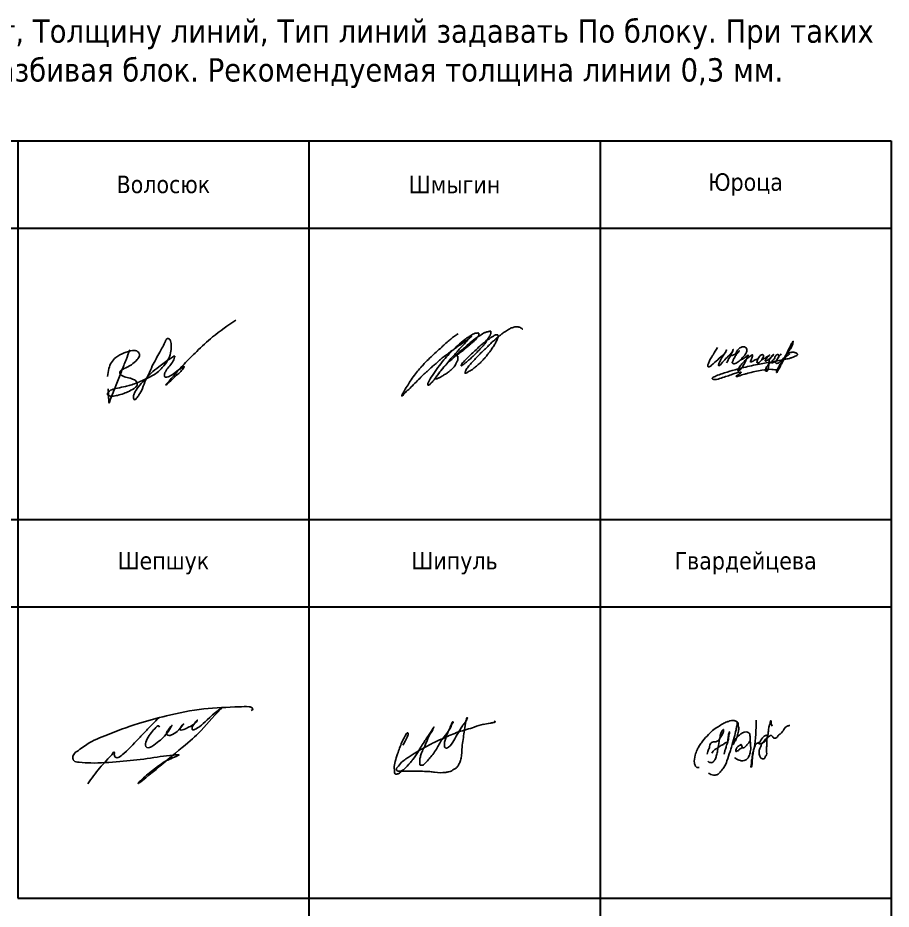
# Model space of a CAD drawing. Header units: millimetres. Extents: x 14 to 314, y 70 to 546.
# Drawn here: x 163.9 to 313.9, y 392.7 to 545.7 of the extents above; entities that cross this region are included whole.
import ezdxf

# ---------------------------------------------------------------- set-up
doc = ezdxf.new("R2010")
doc.units = ezdxf.units.MM
doc.layers.get('0').update_dxf_attribs({"lineweight": 30})
doc.layers.add('Подписи', color=143, linetype='Continuous', lineweight=25)
doc.styles.add('comments', font='tahoma.ttf')

# ---------------------------------------------------------------- blocks, each defined once
blk = doc.blocks.new('venia_sign')
at = {"color": 0, "linetype": 'ByBlock', "lineweight": -2}
for points in [[(0.2748528497926372, -9.956409983479546), (0.4793157763728004, -8.570452905043282), (0.9329674114745785, -7.561322891859447), (1.69355931278335, -6.696331983332641), (3.137578151858065, -5.891582399688957), (4.543260900961855, -5.514755334436416), (5.150259988730909, -5.540303061005773), (5.559185841891008, -5.795778943684525), (5.738090000586567, -6.440855409146877), (5.329165178354401, -7.066771598312641), (4.351268079913211, -7.949957439346974), (3.092544122433196, -8.607808113847511), (2.44720791376551, -9.035729940731528), (2.424329558776094, -9.060382165719886), (2.390367696464978, -9.14100911732561), (2.364896557463567, -9.283167745899334), (2.407348112156455, -9.527170835737081), (2.708760542230834, -9.79239212674014), (3.173129705201859, -10.0161983712697), (4.071340190122442, -10.240661547461), (4.562029976797135, -10.4069302595255), (5.123412560800602, -10.72284039754385), (5.331331158159514, -11.05953447032374), (5.348015697504593, -11.45193012445117), (5.069404302816679, -11.8135647806435), (4.000150485479821, -12.47578647096879), (3.031247203230237, -12.87898761367029), (1.952985136709344, -13.19932408807432), (1.083882904903362, -13.33649556807546), (0.451807523570892, -13.26998780664684), (0.3353734801838755, -13.21179403402715), (0.2605219191551669, -13.08709249997872), (0.2605219191551669, -12.87094331259624), (0.6056683784000825, -12.45942818108591), (0.9802189671062251, -12.22573476929455), (1.944964516584264, -11.95554776643615), (3.338023551879246, -11.65626422302154), (4.146264947041914, -11.46344233319184), (5.160910506277446, -11.11012166580832), (6.268264331064643, -10.63907815314445), (7.550091385845803, -10.02724934483325), (8.80176585741117, -9.283197480700949), (9.659642313826112, -8.41275403938215), (10.56149712935633, -7.226916324276146), (11.08601681955349, -5.92754145583541), (11.1772374559481, -4.719351468063962), (11.0746137245402, -3.853101325267801), (10.80095181535614, -3.476966458534605), (10.64461570231094, -3.43339598470385), (10.46213731611226, -3.492236316380115), (10.18547746819797, -3.89234918876474), (9.24277419107159, -5.777454699365592), (7.946189401445849, -8.153775673686084), (7.281132570365003, -9.617205048738072), (6.827839698219918, -10.54192072640984), (6.253179792032483, -12.01513077664373), (5.651873488881733, -13.12478931324705), (5.24622186316617, -13.71055314774372), (5.003439341463832, -13.93480610580337), (4.815975387279991, -13.92251871770185), (4.720706296485446, -13.67061792627663), (4.720706296485446, -13.36956550792451), (4.862072303510672, -12.83504510906693), (5.530184805292151, -11.79733096202284), (6.595837590996894, -10.54554076561925), (7.735128535431272, -9.381791167500012), (9.073045291902304, -8.332541300476862), (9.964099074392493, -7.628409444657279), (10.89729822594916, -6.978441950096965), (11.62159218201566, -6.50107598881965), (11.72415818145339, -6.448260066234582), (11.79253448348402, -6.494862106807147), (11.78321077032058, -6.653309183055569), (11.4102704912076, -7.496171867188934), (10.76256211712769, -8.331040038753088), (10.18303313782314, -9.165908210317355), (10.01258361995599, -9.660014173348202), (10.00866506248883, -9.76111664758804), (10.05101661716219, -9.948095994670723), (10.18866097397506, -10.07510093857712), (10.45335999480847, -10.07862900735387), (10.81688068445044, -9.955152132224214), (11.60392104453933, -9.48241166135216), (12.7725676648173, -8.627736654434841), (13.19245949950312, -8.34133726967326), (13.33420179526172, -8.25215845084648), (13.42843377245151, -8.261578159367957), (13.3850863412946, -8.395333594728356), (13.2550471406081, -8.598792936928191), (11.9279901800752, -9.932014307592851), (10.88582812061338, -10.89688925500371), (10.42061565850838, -11.32500816138628), (10.29508264427011, -11.43203754222844), (10.3040084192113, -11.36811255949073), (10.32765687744393, -11.29891760181232), (10.42266514344522, -11.17796541878459), (13.39823892118613, -7.841973778827821), (15.56350223119478, -5.66438223874303), (18.3107594694435, -3.179702807102842), (22.27324993501827, -0.2877050000097938)], [(0.3709704957223039, -12.10546294211298), (0.4056558348013368, -12.79394786755455), (0.4452967696277028, -13.67560521067827), (0.4898933002015156, -14.32446568372103), (0.5295342350278816, -14.48791890550729), (0.5691751698542475, -14.48791890550729), (0.6088161046806135, -14.39876260271478), (0.6407168344239835, -14.2639406989536), (1.024443790891155, -13.13783805486247), (1.736976217287975, -11.42085711504762), (2.632434043156422, -9.100269708421024), (3.432347395572378, -7.08990952177561), (4.104230016986776, -5.388809885680701)]]:
    blk.add_spline(points, degree=3, dxfattribs=at)
blk = doc.blocks.new('Shepshuk')
blk.add_spline([(18.14300708248896, 6.068273148765982), (18.41366675776129, 6.338932824038338), (18.32174530031375, 6.498145458643265), (17.78476170366179, 6.690184167053772), (16.05047783024742, 6.690184167053772), (9.988073210952791, 6.329980517205016), (3.5628181565001, 5.125781014968211), (-1.223200199172368, 3.836328170887853), (-6.993248093436421, 1.72369700708704), (-10.52291133192881, -0.05091278568293944), (-11.53190873352372, -0.7886109930513356), (-12.22536006622983, -1.317132418528828), (-12.49407203335471, -2.036267512768333), (-12.35538148394761, -2.547460006429034), (-11.41922345769063, -2.833381425816512), (-9.41688386596519, -2.95468119980039), (-4.415369806078331, -2.686088712229704), (0.2705345400995043, -2.204010344986941), (4.645354319291471, -1.605057664590205), (5.600898557811377, -1.54405914657427), (5.745805084667666, -1.54405914657427), (5.368610624113728, -1.761832469911909), (3.198793827989846, -2.786358384827039), (1.195683426773996, -4.218465454823203), (-0.8242596150815302, -5.953752325198749), (-0.9170483426397027, -6.046541052756922), (5.705068863853114, -0.7697194062769626), (9.085016855733272, 2.187843095524116), (12.9362002902464, 6.312276841396638), (13.06725113643546, 6.443327687585722), (10.57644694534559, 4.467993069768639), (9.329190915974266, 3.315263601096447), (8.421517593416866, 2.791218163981682), (8.107004581318563, 2.707574987721969), (8.01614243702852, 2.798437132012012), (8.01614243702852, 3.189967168698516), (8.865387066858204, 4.317636892768874), (8.829279068895403, 4.255096005737713), (7.273411597302527, 3.121054130879614), (6.315752936419415, 2.722669199256316), (5.996504153318654, 2.722669199256316), (5.996504153318654, 3.066322266972534), (6.514339626209619, 3.76412489914766), (5.688683151284806, 2.726618671079748), (4.642852370689127, 1.948489343620466), (3.840786909155042, 1.791291569101773), (3.604942663476777, 2.027135814780038), (3.86437650821648, 2.695179116175964), (4.532765217853637, 3.48902845014824), (4.354435706660126, 3.180152676272201), (2.54726250975574, 0.9791686552556627), (1.42279713935153, 0.1303002147324293), (0.650166621805397, -0.3157782225569576), (0.2354252285639973, -0.3157782225569576), (0.05557188274246982, -0.1359248767354444), (-0.02406672559362732, 0.3110775408984097), (0.4477372774339869, 1.458621982068294), (1.179032527454467, 2.527567765039933), (2.000564328626581, 3.349099566212075), (2.174286419444911, 3.44939806211022), (2.265584229261378, 3.396687247036255), (2.389484926967498, 3.182084943516031)], degree=3)
at = {"end_tangent": (1, 0)}
blk.add_spline([(-9.940455858659163, -6.560023508365347), (-7.916538551358315, -3.845264418928522), (-5.487837358298464, -1.117453885021504), (-5.422404094224191, -1.05202062094726), (-5.365648496465553, -1.280037802705451), (-5.365648496465553, -1.676141285577998), (-5.213870410022935, -1.939028642772143), (-3.748399668769196, -1.312154462278599), (-0.9558193673155415, 1.480425839175055), (0.349726375667899, 2.864390230171026), (2.248230150240659, 4.773984366329458)], degree=3, dxfattribs=at)
blk = doc.blocks.new('Shipul')
blk.add_open_spline([(1.195293715691662, 4.879236034043544), (1.334160823538298, 5.109595950300616), (1.662970700899166, 5.655042723031045), (1.920466230393799, 6.26701983218976), (2.16136404707828, 6.749469879238973), (2.085115685816874, 6.882694599674608), (2.090164997154176, 7.023449595207325), (1.94930098861343, 6.998077128222462), (1.864442993704216, 6.966427558271789), (1.551168336595083, 6.411116532586078), (0.9257649770217142, 5.304900845846959), (0.3783903926484413, 3.632231298417366), (-0.1389570281208989, 2.176950823809761), (-0.3489182913150159, 1.128704445485567), (-0.1859166802518359, 0.4659846902177378), (-0.2322809627650884, 0.08698562697566103), (-0.03382552370896974, -0.09701769154835915), (0.1912602493567306, -0.034616679937443), (0.4118937522333681, -0.0495027047540475), (0.6175808051225431, 0.06714758965856049), (0.8101232187059395, 0.3868709164591166), (1.604868876845075, 0.8579296014169131), (2.264092797362508, 1.661912752437217), (3.13278585155058, 2.677271336809497), (3.936805512461802, 3.931785310555597), (4.763237545567932, 5.384527078538753), (5.651110742067146, 6.667937526793821), (6.24837058123174, 7.533953872987269), (6.460450536974548, 7.93043621765969), (6.583374818878951, 8.047293734893316), (6.513527253782826, 7.980105204333682), (6.470360660236622, 7.925999175137065), (6.438017846860618, 7.839397858769445), (6.384888876954562, 7.720169737198972), (6.226870276023419, 7.281804934454982), (5.659654443866287, 6.590044984464498), (5.315060926744309, 5.583601925782631), (4.934073855434633, 4.669499592387922), (4.580716587827595, 3.960252906966645), (4.276544163423466, 3.25220824615738), (4.126995899706856, 2.621729724464586), (4.076394340340983, 2.096585528261699), (4.128237368965785, 1.753375416297445), (4.085431218519318, 1.52816343209318), (4.213165170299646, 1.441400114290417), (4.328496938693718, 1.454148212806928), (4.445632333050014, 1.479574012630394), (4.593406121366939, 1.432143110774774), (5.209992738553126, 1.915675278691367), (6.053931502980788, 2.952942000583505), (7.074797426995701, 4.275567566986325), (7.57920668297001, 5.426833248962254), (8.213392444100748, 6.25332044378149), (8.840366702368584, 6.936024066875007), (9.249832182305795, 7.67618646168367), (9.451265128899706, 8.047753308688925), (9.569585721492217, 8.383295054839607), (9.645466025472615, 8.6253839654932), (9.907281532493244, 8.815535577601452), (9.782000097822674, 8.924118405397905), (9.702349625571514, 8.866411020280452), (9.655481220367847, 8.778689969084837), (9.589753610812522, 8.665611099945352), (9.520722720042443, 8.520111901322764), (9.512352841748452, 8.335140546114815), (9.369513637392004, 8.148713613645327), (9.317830708154986, 7.863267642801389), (9.161777079043276, 7.608709921439186), (9.054055545617388, 7.332192761587748), (8.74589964230907, 6.77029106856267), (8.511576345011065, 6.002589187100625), (8.303857068319218, 5.15997616409129), (8.358660513982414, 4.764600895460205), (8.37233359965083, 4.502751560264983), (8.506737877850838, 4.479177710435351), (8.550170958148016, 4.370549954462149), (8.698907120152995, 4.354863627544887), (8.813841635435864, 4.408987725210068), (8.919663981325158, 4.491991629546419), (9.404368076177548, 4.809379830918175), (9.91466865486592, 5.626417922377357), (10.61477744037165, 6.897613803673664), (11.19247389331395, 7.90811692219981), (11.79824407776596, 8.722626200562217), (12.20221794586791, 9.064543161674862), (12.21033352166478, 9.433274808291515), (12.2920087678674, 9.516402033101485), (12.2838051471989, 9.6804186302748), (12.14612005429899, 9.557566901086062), (12.13649293599752, 9.394870474983122), (12.06406464547592, 9.191313435842147), (11.97924818295741, 8.934349128736017), (11.86109022469697, 8.260801525132223), (11.7313948006572, 6.79319077961236), (11.29529047598567, 4.823961925963943), (11.32517310414732, 3.047519566845352), (11.05447135046751, 2.061816086927678), (10.82174225580172, 1.657997013624993), (10.72116926336764, 1.362310202551242), (10.508639166884, 1.160954429774591), (10.29125726481709, 0.8745486572477716), (9.894402737903704, 0.720907624043889), (9.518126388198368, 0.4528867766926794), (9.05215625430921, 0.3281352761427456), (8.118088179790107, 0.135734510727417), (7.009178280928069, 0.1633525020993147), (5.818742702211154, 0.384136936401859), (4.232614995750254, 0.4153119368119746), (2.647820232728691, 0.4760680367352279), (1.076143561105653, 0.4302137763779399), (0.5323607098607681, 0.4122328768988837), (0.09063082853589322, 0.502104038591483), (0.1103276303716427, 0.7049483810971537), (0.1160017132894211, 0.8156756315823941), (0.09100375585856568, 0.9351408443299078), (0.1683287734336432, 1.016034214686442), (0.4644937141102901, 1.341243482584929), (0.8878007556084242, 1.980746082465885), (2.420686408881323, 3.003974009832206), (4.174712462856206, 4.125894725545095), (6.359404418973014, 5.305580637223557), (8.428177440764188, 6.193339929390447), (10.72850873768829, 7.274577181361735), (13.21826230298268, 7.833550826494786), (14.45695194765881, 8.420953466922384), (15.07052090004061, 8.485633187371207)], degree=3, knots=[0, 0, 0, 0, 27.68066096568956, 65.5423366881676, 74.0556823980153, 77.52409316505084, 81.51647438023645, 85.35734808475866, 89.03767969762194, 91.01522068323074, 149.892941033148, 223.64351035019, 272.0304429343034, 312.3649870045357, 331.1383468461968, 343.3142955743627, 349.4046831809237, 355.5349715829504, 366.0230075921432, 372.3038900139671, 378.9046242189145, 404.256589087154, 465.6307811040417, 486.4946993513547, 543.4257726728335, 620.7325131757036, 658.5417072755082, 710.794839458374, 716.2365233433563, 718.9206028245945, 720.7099892443956, 722.7353058552138, 727.2634736208751, 729.6720166663998, 736.4843353779338, 775.4839978178873, 820.9558502204226, 846.3293647214836, 878.7016170332907, 903.5230771862174, 926.2806346438144, 946.2404952915833, 957.313576208201, 963.5253452621328, 967.3339619790142, 971.3194432146615, 975.3294217427181, 979.7797943219015, 986.3172489833606, 1050.525780228304, 1125.302807482572, 1156.782156428656, 1180.865446571756, 1233.37693309663, 1252.812582108053, 1268.648285797605, 1277.610258284935, 1289.09294482216, 1297.823098506962, 1300.03678248864, 1303.007032366261, 1306.199024433646, 1310.756186962526, 1316.510087842743, 1322.846874797737, 1329.382197405175, 1340.160144085686, 1352.434318448064, 1360.164188118204, 1371.051234792165, 1418.925524937834, 1444.973697898784, 1456.955834895425, 1464.519008675303, 1465.919281456672, 1470.301788245508, 1474.817695401427, 1479.586743821204, 1483.395360538086, 1488.799751609793, 1539.820379381439, 1579.4600679323, 1641.633232306912, 1659.609055699472, 1686.373942072629, 1692.278724481816, 1694.859727844625, 1698.867388301411, 1702.676004530192, 1707.296785833149, 1716.963069084193, 1724.382267462425, 1735.665862145136, 1787.870736429665, 1878.034329241648, 1944.542932172294, 1971.776202686878, 1982.857429052694, 1993.111178100276, 2003.661550523348, 2012.871855313597, 2030.089036167586, 2046.460372682061, 2060.767706128655, 2079.728073862531, 2146.008056191173, 2174.079551130832, 2205.878825843723, 2310.484755141871, 2342.651186979583, 2364.103629796322, 2374.754877229613, 2377.532200148012, 2383.880365978549, 2387.054449313862, 2389.038674953519, 2394.938524552213, 2433.81032672451, 2466.674845170896, 2585.365222144477, 2651.473544952136, 2724.92814110867, 2819.397743370554, 2918.137640730386, 2979.089772847001, 2979.089772847001, 2979.089772847001, 2979.089772847001])
blk.add_spline([(14.96618013667165, 8.473173376216437), (16.17379909295528, 8.654742983111731), (16.7188309676431, 8.76688873922322), (16.84707362859706, 8.793590181595107), (16.90585160913986, 8.814951385801038), (16.95928586265961, 8.82563186213298), (16.9966900663768, 8.841652828172926), (17.01806384320241, 8.863013780836866), (17.04478096996229, 8.889715223208754), (17.05012469698539, 8.905736189248728), (17.0554680469196, 8.927097141912554), (17.04478096996229, 8.948458346118457), (17.01806384320241, 8.959139073992503), (17.00203341631095, 8.991180754530376), (16.97531628955107, 9.01254170719426), (16.94859916279131, 9.033902911400162)], degree=3)
blk = doc.blocks.new('Gvardeytseva')
for points in [[(8.098307816459624, 9.20641542461857), (7.738136617959867, 4.3869780116637), (7.437993952543422, 2.607185716358742), (7.41798511189603, 1.947262745532555), (7.357956578812718, 1.427323272571982), (7.317936886376799, 1.207348054591364), (7.257908353293772, 1.127357676033739), (7.197879820210517, 1.147354935283943), (7.17786896842216, 1.207348054591364), (7.217888660857852, 1.347332894014357), (7.257908353293772, 1.507313651129579), (7.277917193941107, 1.767283387609751), (7.297928045729464, 2.147239362705591), (7.337945727024419, 2.42720635843591), (7.41798511189603, 2.867155452839171), (7.437993952543422, 3.067132070011894), (7.75814545860743, 4.406975270913904), (7.89821337656241, 4.76693398675954), (8.018270442728749, 5.006905122432102), (8.158336349542878, 5.146888620297403), (8.19835604197857, 5.186884480354934), (8.218364882626247, 5.246877599662611), (8.398450481876125, 5.26687485891253), (8.43847017431176, 5.306870718970316), (8.458479014959323, 5.286872118162449), (8.718603999080585, 5.426856957585443), (8.858669905894885, 5.66682809325826), (8.938707279625419, 5.826810191930917), (9.038755505144707, 5.986790949046139), (9.178821411958552, 6.146773047719051), (9.298878478125175, 6.286756545584069), (9.418935544291855, 6.366746924141694), (9.579012302894057, 6.486733162757076), (9.81912643522719, 6.586720800564621), (9.899165820098915, 6.606719401372203), (10.07925141934879, 6.546726282064526), (10.05924056756044, 6.406741442641788), (10.01922288626542, 6.366746924141694), (9.95919435318217, 6.166770306968971), (9.93918350139387, 4.926914743874477), (9.859146127663166, 4.206998653740868), (9.859146127663166, 3.267108687184646), (9.579012302894057, 2.727171954973869), (9.518983769810745, 2.607185716358742), (9.418935544291855, 2.567189856300956), (9.218841104394585, 2.567189856300956), (9.078775197580399, 2.587187115550876), (8.858669905894885, 2.747169214223788), (8.79864137281146, 2.867155452839171), (8.738612839728205, 3.027136209954108), (8.638564614208974, 3.367096324992161), (8.598546932914246, 3.527078423665074), (8.598546932914246, 3.787048160145503), (8.618555773561695, 4.04701789662596), (8.698593147292229, 4.30698763310636), (8.79864137281146, 4.466968390221325), (8.878678746542107, 4.666945007394048), (9.038755505144707, 5.046900982489888), (9.13880373066371, 5.186884480354934), (9.418935544291855, 5.56684045545046), (9.579012302894057, 5.766817072623496), (10.21931732616264, 6.346749664891775), (10.51945999157908, 6.546726282064526), (10.63951705774571, 6.566723541314417), (10.73956528326465, 6.546726282064526), (10.85962234943128, 6.46673456194921), (11.0397079486811, 6.206764825468781), (11.15976501484789, 6.12677444691144), (11.29983092166168, 6.086779928411346), (11.51993621334753, 6.146773047719051), (11.76005034568078, 6.346749664891775), (11.90011625249463, 6.546726282064526), (12.1402303848277, 6.766700158487424), (12.26028745099444, 6.866687796294968), (12.86057479296801, 7.586603886428549), (13.40083159071736, 8.166536478696827), (13.66095456369817, 8.226529598004532), (13.88105985538374, 8.286522717311954)], [(-1.711222899981692, 1.08006776669788), (-2.108224121476383, 1.094238640806054), (-2.221652467291676, 1.16508898667422), (-2.3634399107018, 1.405983114052447), (-2.434332626836522, 1.590195086555639), (-2.491046799744083, 1.816918339825691), (-2.377618453928733, 3.205599607662947), (-2.051509948568764, 4.08415355564216), (-1.725401443208909, 4.650961688817546), (-1.300043135260125, 5.331131448627701), (-0.345736674748764, 6.468229057240194), (0.606741658699832, 7.439975653217516), (1.559219992148542, 8.074584771582295), (2.372796869354659, 8.550542616523984), (3.08715612222619, 8.907511000230244), (3.403989245832804, 8.99228805670299), (3.645499109938839, 9.106619629563681), (4.11580641662789, 9.132027391064696), (4.344605870351984, 9.132027391064696), (4.497138839501304, 9.06850999964874), (4.878469251233582, 8.87795648384261), (4.980158567713545, 8.725515281067032), (4.992868978095544, 8.522258555289056), (5.081845873052373, 8.039525843903334), (5.043712630764958, 7.315425435267287), (4.827625598564225, 6.438882482297686), (4.680574999462465, 5.963992517294344), (4.521163928492626, 5.665275910985827), (4.282049333178577, 5.247072125530877), (4.102713889478082, 4.988185026123631), (4.023008353993134, 5.00809910879542), (4.102713889478082, 5.247072125530877), (4.301975717049515, 5.545788731839394), (4.541090312363679, 5.924163010392789), (4.839984059291737, 6.28262320627465), (5.05917227073445, 6.481768057666244), (5.358066017662566, 6.740655157073206), (5.5772562402463, 6.919885925792983), (5.896074359904446, 7.079201270282994), (6.115264582488237, 7.158858942528155), (6.613420156987786, 7.119029435626885), (6.952166671658347, 6.919885925792983), (7.011943812131051, 6.700826991729627), (7.07172296374489, 6.103393779112565), (7.091649347616283, 5.48604514226605), (7.151428499229837, 4.808954257403855), (7.17135488310123, 4.231436469016586), (7.091649347616283, 3.753489093988264), (7.011943812131051, 3.434858405007958), (6.852534752302176, 2.996740536881219), (6.713052076344013, 2.717939354802184), (6.334452793931234, 2.399307324264186), (6.01563266313201, 2.259907404003656), (5.637033380719288, 2.220077897102101), (5.377992401533902, 2.259907404003656), (4.97946874639058, 2.379393241592396), (4.600869463977517, 2.618366258327569), (4.421534020277136, 2.777681602817864)], [(-0.06241519167980414, 0.08667782015825765), (0.3361084634635176, -0.1124670312330238), (0.7944132813614146, -0.2319542103797403), (1.352348007474518, -0.1722106208063678), (2.049765409545898, 0.4451366744824554), (2.56784736791667, 1.082399394000788), (3.085931337428235, 2.197608146989694), (3.60401329579912, 3.790762933448974), (3.84312789111317, 4.587340997457574), (4.341283465612776, 6.240239373490198), (4.640177212540834, 7.534677553640933), (4.779661899639393, 8.191854355831339), (4.839439040112268, 8.669800389301656), (4.79958828351073, 8.928687488708931)], [(10.83961149764292, 8.186535079504438), (10.73956528326465, 8.46650207523507), (10.69954559082908, 8.586488313850197), (10.69954559082908, 8.746469070965418), (10.69954559082908, 8.906451169638046), (10.6795367501814, 9.026436066695766), (10.57948852466245, 9.106427786811054), (10.57948852466245, 9.086429186003187), (10.4994511509318, 8.846458050330625), (10.4994511509318, 8.746469070965418), (10.4994511509318, 8.626482832350007), (10.45943145849589, 8.526495194542491), (10.3393743923292, 8.166536478696827), (10.25933701859867, 7.866572223716588), (10.21931732616264, 7.466618989370829), (10.179297633727, 7.126657532775397), (10.15928879307938, 6.946679516410256), (10.15928879307938, 6.92668091560239), (10.13927995243199, 6.806696018544926), (10.11926910064363, 6.506730422006996), (10.07925141934879, 6.246760685526567), (10.01922288626542, 6.106777187661237), (9.93918350139387, 6.026786809103925), (9.859146127663166, 5.926797829738433), (9.759097902143935, 5.806811591123306), (9.619031995329976, 5.606834973950583), (9.498974929163353, 5.486848735335457), (9.378917862996843, 5.386861097527657), (9.278869637477612, 5.286872118162449), (9.218841104394585, 5.246877599662611), (9.038755505144707, 5.206881739604825), (8.838661065247209, 5.126891361047512), (8.758621680375597, 5.126891361047512), (8.678584306644836, 5.166887221105014), (8.618555773561695, 5.22688034041272), (8.578536081125606, 5.306870718970316), (8.498498707395015, 5.366863838277737), (8.538518399831048, 5.206881739604825), (8.538518399831048, 5.166887221105014), (8.598546932914246, 5.126891361047512), (8.678584306644836, 5.086895500989698), (8.738612839728205, 5.126891361047512), (8.778632532163954, 5.126891361047512), (8.838661065247209, 5.146888620297403), (8.898689598330463, 5.146888620297403)], [(-0.3089046406128091, 3.352486761512125), (-0.2298265810832731, 3.842481324791152), (0.05485443322260153, 4.443119518781145), (0.3079042237166618, 5.24923739967727), (0.6242164618344077, 5.423107303781222), (0.8930818642344889, 5.48633223561626), (1.035422371387426, 5.48633223561626), (1.256840938069956, 5.533750934492502), (1.50989072856396, 5.628588332245016), (1.60478439999963, 5.691813264080025), (1.683862459528825, 5.786650661832539), (1.810387354775912, 5.976325457337566), (2.031805921458499, 6.32406258242986), (2.443013842152254, 7.082763106007661), (2.490460677869919, 7.304050367429909), (2.490460677869919, 7.462114038575152), (2.458829454058275, 7.58856390224517), (2.41138261834061, 7.58856390224517), (2.348120170716982, 7.525338970410161), (2.284857723093523, 7.446307805616385), (2.205777652423308, 7.304050367429909), (2.079252757176164, 7.082763106007661), (1.968543473834757, 6.750832213873878), (1.905281026211242, 6.387288855822561), (1.810387354775912, 5.960519224378828), (1.73130929524649, 5.517944701533736), (1.525706340469981, 4.206024682842468), (1.335918997599379, 3.368292994470863), (1.146131654728833, 2.720237443162318), (1.003791147575669, 2.404112783987244), (0.9088974761403392, 2.261855345801052), (0.8298194166110875, 2.135405482131034), (0.7507413570815515, 2.056374317337287), (0.6558476856462221, 1.977343152543511), (0.4344291189638056, 1.882505754790998), (0.3079042237166618, 1.929924453667269), (0.1655637165636676, 1.929924453667269), (0.03903882131646697, 1.961536919584773), (-0.0716704620245423, 2.040568084378521), (-0.2298265810832731, 2.182824181007305)], [(0.4818759546814704, 3.557969131533582), (1.003791147575669, 4.142799751007459), (1.462443892846352, 4.411507052863669), (1.936912250023227, 4.759244177956191), (2.174146428611436, 4.917306507543742), (2.458829454058275, 5.04375637121376), (2.664432408834728, 5.186012467842545), (2.806772915987722, 5.296656098553512), (3.091453930293824, 5.423107303781222), (3.217978825540683, 5.596975866327512), (3.344503720787941, 5.960519224378828), (3.360319332693621, 6.18180648580136), (3.376134944599755, 6.403095088781299), (3.423581780317363, 6.655994816121364), (3.502659839846615, 6.877282077543896), (3.518475451752693, 7.035344407131419), (3.502659839846615, 7.193406736718941), (3.471028616035028, 7.161794270801437), (3.45521300412895, 7.003731941213914), (3.423581780317363, 6.9088945434614), (3.328688108882091, 6.545351185410084), (3.265425661258405, 6.150194019883855), (3.249610049352611, 5.770844428873801), (3.202163213634947, 5.454719769698755), (3.091453930293824, 5.122787536007536), (2.964929035046737, 4.69601924612121), (2.790957304081815, 4.095381052131188), (2.696063632646542, 3.826675091832385), (2.632801185023141, 3.542162898574844), (2.601169961211212, 3.368292994470863)], [(7.079182285280865, 5.693785353916127), (6.721786461200224, 5.196278067452084), (6.300569092330193, 4.737040056270729), (6.070814346686802, 4.520178593738819), (5.968700679480492, 4.456395573895691), (5.790002767440058, 4.46915110461822), (5.675124389048051, 4.609474016584443), (5.585775433027777, 4.877362968236923), (5.509191188193483, 4.992172135642704), (5.419842232173266, 4.979415263362512), (5.356020687384387, 4.941145988079796), (5.330493276153163, 4.915632243519639), (5.177322775343725, 4.839093692953952), (5.062444396951662, 4.749796928550666), (4.883746484911228, 4.609474016584443), (4.794397528891125, 4.481907976898441), (4.71781328405666, 4.341585064932218), (4.602934905664654, 4.073697454837685), (4.602934905664654, 3.869591523028333), (4.653991739267781, 3.818565375465425), (4.743340695287941, 3.831320906187955), (4.832689651308044, 3.90786079831102), (4.947568029700221, 3.946131415151427), (5.126265941740883, 4.086452985559959), (5.241144320132946, 4.188506622243466), (5.356020687384387, 4.277802045089089), (5.534718599424707, 4.379855681772597), (5.649596977816827, 4.443638701615754), (5.751710645023138, 4.46915110461822), (5.790002767440058, 4.46915110461822), (5.815530178671338, 4.443638701615754)]]:
    blk.add_spline(points, degree=3)
blk = doc.blocks.new('ШВВ')
at = {"color": 0, "linetype": 'ByBlock', "lineweight": -2}
blk.add_spline([(8.451992925628929, 1.5501611058923), (7.974256807419493, 1.288283458696981), (7.31736973282085, 0.7844174706318654), (6.75289030886691, 0.3156504679149066), (5.966616061132385, -0.3705353941738849), (5.614949342904794, -0.7119709515081354), (4.675348035974508, -1.552610127493722), (3.519978208240218, -2.634954121884675), (2.763144624405015, -3.368807232534891), (2.212421014378293, -4.008584439262791), (1.801037193435263, -4.456096981836708), (1.140359232356388, -5.286259660345991), (0.3635680048147378, -6.322150621946776), (-0.1645559137785995, -7.172254928318353), (-0.7952687410923716, -8.16448616975606), (-1.001680874266754, -8.576973826331255), (-1.15815440089915, -8.826462363638598), (-1.231397268385393, -8.976155376449015), (-1.25470188108693, -9.055991741259561), (-1.25470188108693, -9.0826038172072), (-1.244714441184186, -9.095909923664749), (-1.228068239003562, -9.105889366540566), (-1.204763626302082, -9.105889366540566), (-1.168142192558946, -9.099236450279193), (-1.124861996537817, -9.069297847717053), (-1.064935950093229, -9.009420505625485), (-0.4789919549315584, -8.347444448710291), (-0.2958844344587135, -8.154506589912842), (-0.05285086754119561, -7.99483399725932), (-0.01955881493699962, -7.961568868082793), (0.8001854745042749, -7.133761617505741), (2.470006421585111, -5.439764338209784), (2.632288513536878, -5.281771376464576), (3.11253582582458, -4.871894728941413), (3.569437721584961, -4.442023995051613), (4.230461108155453, -3.857315753780824), (4.790749346026843, -3.394121816547909), (5.388162382079855, -2.83979663696806), (6.065515741180263, -2.312424171195232), (6.77951797107923, -1.761810122616168), (7.516978883298094, -1.220827756750111), (8.147303370751615, -0.8009539975599864), (8.728049802711041, -0.3500202839161943), (9.669466528136667, 0.3037228011101547), (10.31500591805036, 0.794146263213122), (10.71543355998273, 1.099000163374853), (10.77411895906579, 1.136314869933472), (10.75811401011455, 1.130984236701465), (10.72076866021885, 1.109661429838752), (10.69409351079537, 1.093669393175503), (10.34731586477599, 0.800481552133931), (9.717781423813534, 0.102161339472957), (8.869149432665125, -0.8279083549755342), (8.415671188951876, -1.33965448697387), (7.850157247308573, -1.968675645814869), (7.204229165777519, -2.673908601845881), (6.478338952257616, -3.608111697709546), (5.854139611531252, -4.29577050693922), (5.422001417005305, -4.834170079032219), (4.786301377246843, -5.657369473210281), (4.418184033797246, -6.174446375407967), (4.199447386416239, -6.430319372923407), (3.954035589611806, -6.70218454406961), (3.69795359233504, -6.963388311784342), (3.553907644745465, -7.133970355783788), (3.329411326284685, -7.236600283119913), (3.286730876152888, -7.241930916351919), (3.265390826965501, -7.241930916351919), (3.249385526257186, -7.2046160728259), (3.238715677542046, -7.183293402930587), (3.233380577305923, -7.135317155973212), (3.228045477069827, -7.113994349110499), (3.228045477069827, -7.071348872352473), (3.292065976388983, -6.820806508068983), (4.033636115281439, -5.578756090083061), (5.968575700046813, -2.921793251202644), (6.912717839636684, -1.876516052423256), (8.072733323652301, -0.7109746508290868), (9.27791266306562, 0.339228716526577), (9.9417733225645, 0.8527665187453408), (10.44502273643067, 1.184426303689065), (11.13083339196263, 1.586957664874774), (11.36994134942304, 1.655567361901092), (11.47892133325328, 1.678602123972439), (11.57951824140429, 1.697448697679079), (11.74718010674636, 1.70582493744115), (11.84148970813791, 1.714201177203336), (11.87502201085493, 1.714201177203336), (11.90645854465208, 1.707918894656189), (11.9735235018432, 1.684884269552185), (11.99867272888096, 1.651379310503728), (12.00915157348004, 1.588557443804063), (12.00705580456022, 1.467101761802212), (12.00705580456022, 1.414750229047115), (11.96933161224649, 1.299576692624953), (11.80795740542089, 1.046195131644083), (11.25324240735574, 0.3768637897732674), (10.78361569778636, 0.0007170017269118034), (10.24290626120339, -0.4925715439071041), (9.658318993252834, -0.956676999014519), (9.235155178124558, -1.322448782408799), (8.791554274335482, -1.659064594816357), (8.418767355120423, -1.951010826611764), (8.081883581609844, -2.146310139905779), (7.68825857061745, -2.472382751725945), (7.210525969979187, -2.926195108670925), (6.670702257823933, -3.396554494079055), (6.461749734730347, -3.649113429011209), (6.256167748358763, -3.854528056816093), (6.026715172079946, -4.121844267534186), (5.682954546877141, -4.495631518627192), (5.369525938115345, -4.889623374940868), (5.086201055423771, -5.261222709200126), (4.944652583384794, -5.466637337005125), (4.81321501799755, -5.638377303185052), (4.76266189176738, -5.722563614829085), (4.718849487223991, -5.783177841393183), (4.664926176028871, -5.857261713459536), (4.641334881274787, -5.887568895225286), (4.621113419728374, -5.931345722493234), (4.580671200149908, -6.032369296466072), (4.580671200149908, -6.066043821123685), (4.59752212497429, -6.092983386062826), (4.627853789658133, -6.133392870438968), (4.688517470783012, -6.150230132767717), (4.883989254017081, -6.106453305499826), (5.086201055423771, -6.012164554278058), (5.514216656505539, -5.786545321252447), (6.097261117728635, -5.439697635098582), (6.754449999936128, -5.015398733986501), (7.199781196997549, -4.654045928982441), (7.631166631287044, -4.192704886386139), (7.867448923804062, -3.95263901957901), (8.05618033710843, -3.599056510674075), (8.298834709850723, -3.130980645326702), (8.36303812287224, -2.957989208249785), (8.40011050924295, -2.782881625243192), (8.403480694207843, -2.61114152209592), (8.403480694207843, -2.446136378667063), (8.383259584418596, -2.324908062506211), (8.342817013082993, -2.24745671058065), (8.231600557485024, -2.210414706063773), (8.170936876360173, -2.196944923594174), (8.140604859919137, -2.180107661265367), (8.130494305024541, -2.166637878795825), (8.127124120059676, -2.132963354138155), (8.150769585410217, -2.044680211367904), (8.356351923538938, -1.85610298285917), (8.578785186491984, -1.637218572584686), (9.185661544339155, -1.110797619159655), (9.630527718488196, -0.7067033232682434), (10.38599296712729, -0.04835306667990835), (10.93870576366658, 0.4129879759163373), (11.4548073274191, 0.8115942630629434), (12.21310246208708, 1.283037608269581), (13.00235855492622, 1.769112219277986), (13.51799931685187, 1.937484842565993), (13.79772572420779, 1.98799662955247), (14.00330806233646, 2.014936194491611), (14.06734192842623, 1.984629149693205), (14.07745248332085, 1.947587145176442), (14.07408229835599, 1.849931051062754), (14.06397174346134, 1.711865472573038), (14.03700991198522, 1.587269676552978), (13.99656769240676, 1.476143799969748), (13.91905308645752, 1.287566434493669), (13.77076424448879, 1.061947201468115), (13.46407600565675, 0.5583014569405123), (13.15064739689495, 0.04644876432513456), (12.56423275070696, -0.6371441684048591), (11.84806651100695, -1.409276235927223), (11.17415790938082, -2.093408957078452), (10.53753134136883, -2.709370413767886), (10.12779479901783, -3.054130169271218), (9.766579985530171, -3.371955564595623), (9.567103095729948, -3.533561725669244), (9.426930345786559, -3.64668609320762), (9.286757244086061, -3.727489173744459), (9.238235866979835, -3.765197250601432), (9.157366905136115, -3.829839687637389), (9.092671735661128, -3.87832148117252), (9.038758977179668, -3.899869051496069), (8.984846218698124, -3.899869051496069), (8.968672426329391, -3.87832148117252), (8.968672426329391, -3.813679044136506), (9.022585184810879, -3.668233526563824), (9.054932769548344, -3.608977879383247), (9.335278621192316, -3.274991840558016), (10.10622997703089, -2.477734888835755), (10.76396443453118, -1.852857677897589), (11.52492131532475, -1.155834135367002), (12.40369783636925, -0.3478033299992944), (13.11588957237254, 0.2677762616511927), (13.42319162737866, 0.5317329366178001), (13.76823264849756, 0.6556310208343348), (13.79214685628764, 0.673798099398141), (13.98631010303606, 0.8635857085916427), (14.18469443522213, 0.9858931906929342), (14.64938810294333, 1.263171175495472), (14.86676661608479, 1.377043658831212), (15.09047640562562, 1.408674904202201), (15.18333711944069, 1.40234865512798), (15.23187784318853, 1.3791524085226), (15.26142473773811, 1.336977414694502), (15.29097128053056, 1.263171175495472), (15.30574437604821, 1.166168689691062), (15.30152364236767, 1.062839817844974), (15.20271330862818, 0.7381415366564283), (14.94207183556446, 0.1361107576503855), (14.61029311313371, -0.4161682663280999), (14.19394388868747, -1.075696442333538), (13.77404895247358, -1.648793137499013), (13.39154896390926, -2.1256827164014), (13.00545612812323, -2.603974019410032), (12.73127482000393, -2.881314050433105), (12.4266288830095, -3.199240390712191), (12.07438035850575, -3.559109565120252), (11.72911491634443, -3.843214003847208), (11.42751378897901, -4.104732796522399), (10.99423941895614, -4.442952359913249), (10.53050042005808, -4.764260835560606), (10.1683101840772, -4.957045975735923), (9.965213009999957, -5.099098263583073), (9.867049205846683, -5.149831115911297), (9.765500794686602, -5.183653154430829), (9.633487402894275, -5.193799697502982), (9.626717485366441, -5.173506611358675), (9.636872361658163, -5.068658497399156), (9.663952031769412, -4.977339198847631), (9.694416660644578, -4.855580134112131), (10.04306706156981, -4.273842578217852), (10.5474252138776, -3.634607625324008), (11.17744437615119, -2.946159062215372), (11.65810781711167, -2.442211989464795), (12.10535186939057, -1.980723296039287), (12.63001977428178, -1.453100727841388), (13.28720302837536, -0.8325493574790244), (13.8017160569749, -0.3353666924323875), (14.31327749158208, 0.1766514567707986), (14.83456078946659, 0.5926616402727518), (15.20013598421133, 0.9410277467356991), (15.24773821996345, 0.9756996678113978), (15.71147686710447, 1.357887675826476), (16.19552561858592, 1.733311413105014), (16.92080623701725, 2.215825694191551), (17.31007614310931, 2.439050600550729), (17.60118224504819, 2.577720616062265), (17.88551842945918, 2.662275506910021), (18.16308469634237, 2.743448262389393), (18.5049651797398, 2.777270163941523), (18.63359361276824, 2.76712362086937), (18.84684566313723, 2.729919446981626), (18.98901357946417, 2.709626360837319), (19.09394730114528, 2.672422186949518), (19.1650314351873, 2.61830706228568), (19.21242085788197, 2.574338480694053), (19.36812860926452, 2.493165725214567), (19.44598266083437, 2.43228632981419), (19.51706679487643, 2.354495709703087), (19.52722167116818, 2.340967031262608)], degree=3, dxfattribs=at)
blk = doc.blocks.new('IY')
for points in [[(1.93496829186779, -1.327473214826114), (1.1711968071873, -2.558629141823928), (0.8682199753824307, -3.073382226505942), (0.6371240360062984, -3.453403478773396), (0.507290729037777, -3.768904243359088), (0.38249321601171, -4.057588521104492), (0.2899783253441228, -4.310323180538603), (0.2760232574250949, -4.596591894073129), (0.3353578664382439, -4.656525005765388), (0.497610785284337, -4.644268536506388), (0.9088737442846195, -4.369689718864151), (3.070418845202653, -2.415208912351318), (3.285542791185549, -2.203591326270839), (3.477779976725287, -1.762001575009947), (3.485450748622441, -1.729190391236159), (3.470722288825868, -1.743752275174359), (3.408178449522097, -1.879310400203224), (3.287895845563582, -2.119864416441374), (2.452464834395641, -3.489560373457266), (2.298476321911835, -3.818135974210747), (2.17120759452996, -4.113186378942999), (2.118074358696731, -4.309276967770074), (2.120316682750058, -4.406276683900387), (2.132823339394008, -4.439142760977461), (2.181701426322093, -4.455149026487845), (2.268692433869319, -4.413443891876511), (2.817305053390896, -3.848075117093458), (4.393804939486586, -2.212236754325659), (4.432731551500979, -2.174078982593926), (4.648511753362186, -1.688228332325025), (4.655400130171074, -1.664231457654125), (4.625431710068256, -1.668414658869381), (4.571214652942672, -1.79063115870099), (4.519465581043505, -1.949476676240295), (3.487677322363197, -3.970730479320366)], [(4.169722365523626, -2.675918330360389), (4.299224749508198, -2.723323379285432), (4.449973452153017, -2.695971091343154), (4.851870024937057, -2.500721088660953), (5.200574501031326, -2.300585768088411), (5.574367281738432, -2.040025149179542), (5.620095133385462, -1.998684067942634), (5.676477469322208, -1.903163109422167), (5.658578466852418, -1.893554265513274), (5.625616078726807, -1.933454458667711), (5.589693135578614, -1.981441496885168), (5.219876710672793, -2.452219073925107), (4.891089694764446, -2.962673892284954), (4.678811743061488, -3.31528775065658), (4.599886999635032, -3.530896481390471), (4.490650969989872, -3.789199550895376), (4.477823554697352, -3.931203790684094), (4.553411839132991, -4.032223244263776), (4.649100857016833, -4.09170067138308), (4.786470471459097, -4.117535618660952), (5.134559527485067, -3.995565880790082), (5.806820253908768, -3.522821579161473), (6.121520897349853, -3.19792022084232), (6.366782422084725, -2.929409377834986), (6.685579135744206, -2.513097451940837), (6.899855003244966, -2.141655058821925), (6.981397176384235, -1.785194608233155), (6.931264535738592, -1.507673660130649), (6.736509253469649, -1.30435259202045), (6.428501740950651, -1.196494835487442), (6.141454411083146, -1.218559387105074), (5.914730022674235, -1.316495427327709), (5.658433668299494, -1.481846382461413), (5.435405881154566, -1.703385303383925), (5.299634997151202, -1.873735373445129), (5.177551300255914, -2.073545535552057), (5.136929867869412, -2.1711456791611), (5.116729296445442, -2.266440987749093), (5.127998768809505, -2.329246128806403)], [(12.84215600704601, -2.428015701321669), (12.60671207008556, -2.690202168659482), (12.49059659441207, -2.816906742195215), (12.48792390475944, -2.821575946953885), (11.98797975355865, -3.670005624268356), (11.92969343486652, -3.764839047496821), (11.91568008760754, -3.846036246490428), (11.92916474417314, -3.964766837706293), (11.98120195936895, -4.021092797925178), (12.06558699721666, -4.048058455265334), (12.25086394930509, -4.035439140303197), (12.4382008418786, -3.931361223864315), (12.71602962905149, -3.752040622523793), (12.89972712852216, -3.572075454041169), (13.07430119961543, -3.384846662479902), (13.83620928679341, -2.415518390041598), (14.35860046172172, -1.691147332967091), (14.58997774147929, -1.379268812141788), (14.66781893718075, -1.244079692632511), (14.72391018042299, -1.116667686043684), (14.81358107403753, -0.8804201350450285), (14.86267505293767, -0.574172342254542), (14.92153155404549, -0.3187145759717396), (14.93148677518855, -0.265699079887554), (14.9231521923881, -0.2626481607209143), (14.9014025235241, -0.2704253774528524), (14.88216075997576, -0.2885638828098536), (14.60812228745203, -0.7359602068302138), (14.3070031096488, -1.360390522774594), (14.08966612847155, -1.781919202583936), (13.8287552539831, -2.313734784095573), (13.14898245660174, -3.73105428543164), (12.90664054123835, -4.172611680222985), (12.62249687150336, -4.783629973964935), (12.35610930495966, -5.194695463814753), (12.21218542818247, -5.408889011045744), (12.07595668393265, -5.615828465949448), (12.06143066630159, -5.600440322147676), (12.07171814045387, -5.503497460404674), (12.44124894504807, -4.631680947535642), (12.74621530243644, -4.128993437859492), (13.22461985532863, -3.552205600757134), (13.55658068862613, -3.099682951588363), (13.94621426099604, -2.723661513171692), (14.37216314153022, -2.386110591364968)], [(13.82766111100818, -2.416839255515072), (14.10050444226005, -2.28343951659491), (14.41047106296151, -2.195152612089601), (14.71989630056197, -2.125581723340019), (14.97755343309427, -2.128479736106215), (15.16023069485459, -2.163826083702247), (15.31325617608547, -2.219841889754036), (15.47761686812612, -2.305225933732629), (15.58633186582983, -2.370240690843104), (15.6539952798982, -2.461208982301912), (15.65515486321976, -2.518376150840993), (15.65068506888167, -2.608158855124316), (15.55840647968353, -2.687865171421095), (15.04820616531208, -2.926673809450392), (14.49949727225373, -3.12392292604693), (13.61220806163533, -3.341333950967282), (9.155179391628621, -4.185910198336558), (6.435162892134372, -4.751551549997089), (4.477500584225709, -5.269177832276), (2.689896835539344, -5.826742381662541), (1.705787526223048, -6.191605883397699), (1.34648474417196, -6.377237595621807), (1.090332439908025, -6.523755251953787), (1.036642239320031, -6.592627159899052), (1.046654238405267, -6.669009422475369), (1.126427527151009, -6.770928303766254), (1.481963976473253, -6.828356909337913), (2.553430124868669, -6.572439790564943), (3.563758908713226, -6.237053050453824), (4.503603638600339, -5.923598727471017), (5.246545170529657, -5.693423942125037), (5.753362725807619, -5.589464615685245), (5.884056056718919, -5.573875150851507), (5.959024685921008, -5.569602590367822), (5.981768179638038, -5.577927969401117), (5.987146319600697, -5.595754283240183), (5.984076670425111, -5.620399263592617), (5.865767558499783, -5.737649895089817), (5.520560537191614, -5.992312718222763), (5.328262772640414, -6.100319296970383), (5.246214971518498, -6.145609024493524), (5.187250837196416, -6.187455350158984), (5.113780505642467, -6.241831377104404), (5.114849698010971, -6.266009246069871), (5.172752965499285, -6.281258459575895), (5.368517384420386, -6.277595315784254), (5.628705212461909, -6.206333444627546), (6.11952577783569, -6.0368122524564), (6.600262361925388, -5.89960046413654), (7.138668771523839, -5.752796931821592), (9.558228263351111, -5.216413009715666), (11.23563320064369, -5.07673372870795), (11.7844096314916, -5.138908370579259), (12.17332679654226, -5.179884456103309)], [(5.846537348173683, -3.488619897847059), (6.074084012011895, -3.396650181253051), (6.37561977200096, -3.211846931267246), (6.83482884803243, -2.89930971607555), (7.048203192121719, -2.728356784237747), (7.186394605937039, -2.628276588414508), (7.179647733926458, -2.671929141220517), (7.023088269999221, -3.091215687342526), (6.546394051518405, -4.073985914117941), (6.222229911207251, -4.646343193290988), (5.924095057075419, -5.029804698965165), (5.732295857353847, -5.230522993980287), (5.613440417120273, -5.339719830949434), (5.533069420672291, -5.384188990654707), (5.456724275567012, -5.390724035148992), (5.440923749073932, -5.3800142069868), (5.437099240278371, -5.309650907409264), (5.564307531960822, -4.962139884658654), (5.782916990776357, -4.593901316294534), (6.251535413285524, -3.987140933691308), (6.653095798605364, -3.536913807662813), (7.093636127513605, -3.141543239624866), (7.901583354138666, -2.594651634431159), (7.919577322605278, -2.587724246373853), (7.945302095528177, -2.591349182915849), (7.95411384206966, -2.60422773722479), (7.958357859591842, -2.655976903422641), (7.921265835124586, -2.847043102041653), (7.81019708861993, -3.156689051578496), (7.598134242729429, -3.685268539195874), (7.572176121965526, -3.756181629655771), (7.584763617845965, -3.79790399381551), (7.629438543039328, -3.811164534666034), (7.754667012819596, -3.773497177327613), (8.304704598235276, -3.514000909234255), (8.551582773538485, -3.390153061897536), (8.901828611117594, -3.202887678573802)], [(8.90083020084819, -3.2056151625236), (9.133151531683325, -2.866931782108111), (9.28466696199257, -2.715171270756059), (9.452030060620814, -2.587769145338598), (9.60382345791561, -2.553640229568259), (9.717071316600482, -2.548701826921842), (9.778592525943282, -2.58359358674511), (9.836524478504202, -2.679029177947427), (9.804589038530821, -2.893119974299111), (9.626066810616578, -3.279332820231275), (9.430824843389814, -3.575917277353142), (9.216600523895295, -3.797509528505316), (8.956563904953782, -3.949752871671762), (8.840055629252277, -3.972055042143552), (8.752437335161403, -3.949260521695351), (8.693708983664123, -3.881369416915049), (8.717063477138481, -3.741459762326599), (8.792271164791657, -3.493722775430911), (8.870878556058301, -3.287437869018163), (8.894372336129322, -3.206344062738026)], [(9.518762838122484, -3.452702814007978), (9.718672194294811, -3.364578435331055), (10.21736818086288, -3.053915890416476), (10.61204085009672, -2.832355803128223), (10.86662993593848, -2.671188245900566), (10.88612378843618, -2.634896483181137), (10.87370236502522, -2.617941704702162), (10.82088579207436, -2.626525633248548), (10.7989202518304, -2.652606673966602), (10.44947201227791, -3.064431538842086), (10.25024715165881, -3.320312807313258), (10.1627903259191, -3.474416742048447), (10.13074810233968, -3.561950547746278), (10.13562804301409, -3.616470295889599), (10.17289227422975, -3.66733473791453), (10.31591663803516, -3.63283439480125), (10.71212284869864, -3.390121993034541), (11.011312977393, -3.132948359145018), (11.32497986662645, -2.810390474235419), (11.49637043947735, -2.655991198328252), (11.56106337864685, -2.555593665526487), (11.56359825663333, -2.531705872987629), (11.54169590662946, -2.523688399165451), (11.50831027953143, -2.530079183344242), (11.4400048776979, -2.564012965145139), (11.27690379598914, -2.814505643865232), (10.99429056806355, -3.179450633466161), (10.88860704522421, -3.357902330839806), (10.85456218754825, -3.450906986070265), (10.80970552946781, -3.59889114636735), (10.76506270649156, -3.85670842595357), (10.73150782218022, -4.27930660774723), (10.68506716769832, -4.609727135979938), (10.65986453005155, -4.865328666182904), (10.62135840841324, -5.080778985084862), (10.57576683882485, -5.222290202456804), (10.50259430961933, -5.328889561854965), (10.45044945793637, -5.37804494786684), (10.35550148738071, -5.408430118573733), (10.26261938017876, -5.399245818619534), (10.17280439485342, -5.347756783120417), (10.15910271914674, -5.215560575170286), (10.20682362592447, -5.000381476408791), (10.36437308470795, -4.654797485491713), (10.5772867687142, -4.403927205818263), (10.84651661016585, -4.076041445265275), (11.12319818392257, -3.820596025862244), (11.46232725435004, -3.502788955998767), (11.77846987553289, -3.181842968658941)], [(11.72057641214701, -3.231654849291601), (11.80260185510053, -2.982094228237429), (11.93250721137173, -2.737634328963168), (12.12139965775111, -2.561364639300336), (12.2686450056321, -2.515856032902661), (12.42044704380862, -2.568317496058398), (12.47689541341492, -2.660430594552167), (12.45271462433698, -2.921845958697986), (12.2422432487781, -3.301459670920394), (12.05744421518636, -3.551409031544836), (11.80816871704212, -3.7397468642219), (11.50078202398072, -3.92545186983881), (11.27396106661155, -3.976002958695915), (11.20889379432498, -3.958397842082718), (11.16983586272011, -3.903715677871219), (11.15592346340338, -3.87377088836547), (11.15457794813824, -3.792508882396646)]]:
    blk.add_spline(points, degree=3)

msp = doc.modelspace()

# ---------------------------------------------------------------- linework, layer by layer
for p, q in [((113.8819473605927, 524.5795383758086), (163.8819473605927, 524.5795383758086)), ((163.8819473605927, 524.5795383758086), (163.8819473605926, 459.5795383758086)), ((163.8819473605927, 524.5795383758086), (213.8819473605927, 524.5795383758086)), ((163.8819473605927, 524.5795383758086), (163.8819473605927, 459.5795383758086)), ((213.8819473605927, 524.5795383758086), (213.8819473605926, 459.5795383758086)), ((213.8819473605927, 524.5795383758086), (263.8819473605927, 524.5795383758086)), ((213.8819473605927, 524.5795383758086), (213.8819473605927, 459.5795383758086)), ((263.8819473605927, 524.5795383758086), (263.8819473605927, 459.5795383758086)), ((263.8819473605927, 524.5795383758086), (313.8819473605927, 524.5795383758086)), ((263.8819473605927, 524.5795383758086), (263.8819473605927, 459.5795383758086)), ((313.8819473605927, 524.5795383758086), (313.8819473605927, 459.5795383758086)), ((113.8819473605927, 509.5795383758086), (163.8819473605927, 509.5795383758086)), ((163.8819473605927, 509.5795383758086), (213.8819473605927, 509.5795383758086)), ((213.8819473605927, 509.5795383758086), (263.8819473605927, 509.5795383758086)), ((263.8819473605927, 509.5795383758086), (313.8819473605927, 509.5795383758086)), ((113.8819473605927, 459.5795383758086), (163.8819473605927, 459.5795383758086)), ((163.8819473605927, 459.5795383758086), (213.8819473605926, 459.5795383758087)), ((163.8819473605927, 459.5795383758086), (163.8819473605926, 394.5795383758086)), ((163.8819473605927, 459.5795383758086), (213.8819473605927, 459.5795383758086)), ((163.8819473605927, 459.5795383758086), (163.8819473605927, 394.5795383758086)), ((213.8819473605927, 459.5795383758086), (263.8819473605927, 459.5795383758087)), ((213.8819473605927, 459.5795383758086), (213.8819473605926, 394.5795383758086)), ((213.8819473605927, 459.5795383758086), (263.8819473605927, 459.5795383758086)), ((213.8819473605927, 459.5795383758086), (213.8819473605927, 394.5795383758086)), ((263.8819473605927, 459.5795383758086), (313.8819473605927, 459.5795383758087)), ((263.8819473605927, 459.5795383758086), (263.8819473605927, 394.5795383758086)), ((263.8819473605927, 459.5795383758086), (313.8819473605927, 459.5795383758086)), ((263.8819473605927, 459.5795383758086), (263.8819473605927, 394.5795383758086)), ((313.8819473605927, 459.5795383758086), (313.8819473605927, 394.5795383758086)), ((113.8819473605927, 444.5795383758086), (163.8819473605927, 444.5795383758086)), ((163.8819473605927, 444.5795383758086), (213.8819473605927, 444.5795383758086)), ((213.8819473605927, 444.5795383758086), (263.8819473605927, 444.5795383758086)), ((263.8819473605927, 444.5795383758086), (313.8819473605927, 444.5795383758086)), ((163.8819473605927, 394.5795383758086), (213.8819473605926, 394.5795383758087)), ((163.8819473605926, 394.5795383758086), (213.8819473605926, 394.5795383758086)), ((213.8819473605927, 394.5795383758086), (263.8819473605927, 394.5795383758087)), ((213.8819473605926, 394.5795383758086), (213.8819473605926, 329.5795383758086)), ((213.8819473605926, 394.5795383758086), (263.8819473605927, 394.5795383758086)), ((213.8819473605926, 394.5795383758086), (213.8819473605926, 329.5795383758086)), ((263.8819473605927, 394.5795383758086), (313.8819473605927, 394.5795383758087)), ((263.8819473605927, 394.5795383758086), (263.8819473605927, 329.5795383758086)), ((263.8819473605927, 394.5795383758086), (313.8819473605927, 394.5795383758086)), ((263.8819473605927, 394.5795383758086), (263.8819473605927, 329.5795383758086)), ((313.8819473605927, 394.5795383758086), (313.8819473605927, 329.5795383758086))]:
    msp.add_line(p, q)

# ---------------------------------------------------------------- block references
at = {"layer": 'Подписи'}
for name, p in [('venia_sign', (179.0359070642535, 494.0959059316756)), ('ШВВ', (231.0658301875596, 489.8868993026339)), ('IY', (282.1206231891156, 490.4317726493543)), ('Shepshuk', (185.8309755542452, 420.7435741464014)), ('Shipul', (228.8148125190801, 415.9430334681874)), ('Gvardeytseva', (282.5966608401177, 415.9430334681874))]:
    msp.add_blockref(name, p, dxfattribs=at)

# ---------------------------------------------------------------- texts
at = {"style": 'comments'}
for s, insert, char_height, width, attachment_point in [('Для корректной работы блоков подписей необходимо Цвет, Толщину линий, Тип линий задавать По блоку. При таких настройках можно изменить толщину линий в схеме, не разбивая блок. Рекомендуемая толщина линии 0,3 мм.', (13.88194736059269, 539.5316222391514), 4, 300, 4), ('{\\fTahoma|b0|i0|c204|p34;Юроца}', (288.8819473605927, 517.0795383758086), 3, 50, 5), ('{\\fTahoma|b0|i0|c204|p34;Волосюк}', (188.8819473605927, 517.0795383758086), 3, 50, 5), ('{\\fTahoma|b0|i0|c204|p34;Шмыгин}', (238.8819473605927, 517.0795383758086), 3, 50, 5), ('{\\fTahoma|b0|i0|c204|p34;Шепшук}', (188.8819473605927, 452.0795383758086), 3, 50, 5), ('{\\fTahoma|b0|i0|c204|p34;Шипуль}', (238.8819473605927, 452.0795383758086), 3, 50, 5), ('{\\fTahoma|b0|i0|c204|p34;Гвардейцева}', (288.8819473605927, 452.0795383758086), 3, 50, 5)]:
    msp.add_mtext(s, dxfattribs=dict(at, insert=insert, char_height=char_height, width=width, attachment_point=attachment_point))

doc.saveas('drawing.dxf')
